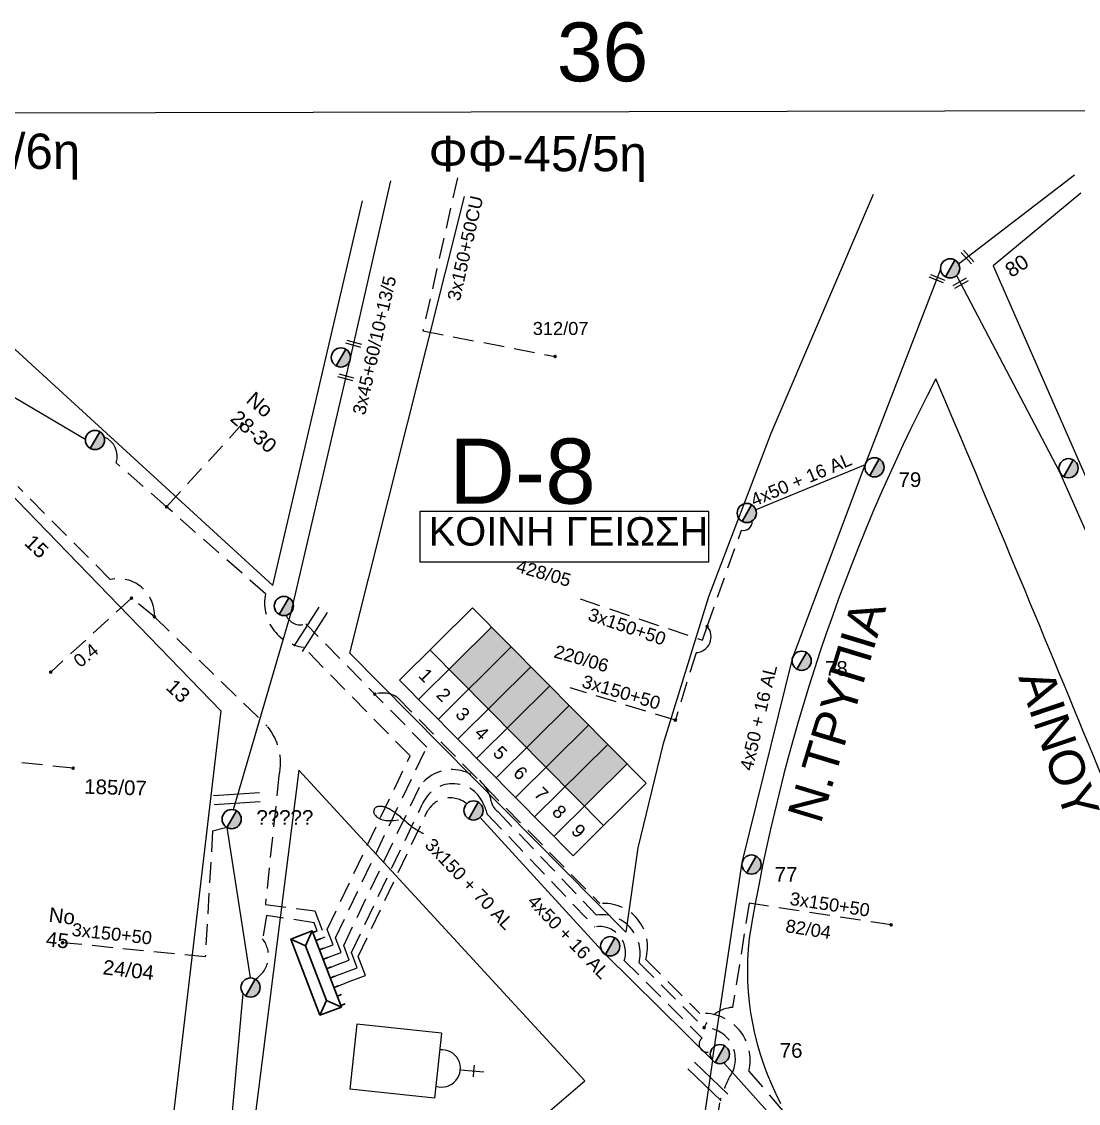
# Model space of a CAD drawing. Header units: millimetres. Extents: x 1421 to 7547, y 822 to 1863.
# Drawn here: x 5601.2 to 5731, y 1730.2 to 1863.1 of the extents above; entities that cross this region are included whole.
import ezdxf
from ezdxf.enums import TextEntityAlignment as Align

# ---------------------------------------------------------------- set-up
doc = ezdxf.new("R2010")
doc.units = ezdxf.units.MM
doc.linetypes.add('DASHED', pattern=[19.05, 12.7, -6.35])
doc.layers.get('0').update_dxf_attribs({"lineweight": 30})
for name, color, linetype, lineweight in [('3x150+50', 7, 'Continuous', 30), ('3x45+60_10+13_5', 7, 'Continuous', 30), ('4x50+13_5', 7, 'Continuous', 30), ('4x50+16_5', 7, 'Continuous', 30), ('Pillar OTE', 7, 'Continuous', 30), ('TEXT_ΔΙΑΦΟΡΑ', 7, 'Continuous', 30), ('TEXT_ΚΑΛΩΔΙΩΝ', 7, 'Continuous', 30), ('Άγνωστα', 7, 'Continuous', 30), ('Άγνωστο εναέριο καλώδιο', 7, 'Continuous', 30), ('Άγνωστο Υπόγειο Καλώδιο', 7, 'DASHED', 30), ('Γυμνά εναέρια ΧΤ και ΦΟΠ (3Φ)   4x50+16AL', 7, 'Continuous', 30), ('Επιγραφές - Σχήματα', 7, 'Continuous', 30), ('Καλώδια ΧΤ   3x150+50CU', 7, 'DASHED', 30), ('Καλώδια ΧΤ   3x150+70AL', 7, 'DASHED', 30), ('Μηχανική τομή', 7, 'Continuous', 30), ('Στύλος ΦΜ', 7, 'Continuous', 30), ('Στύλος ΦΜ @ 1', 7, 'Continuous', 30), ('Συνδέσεις', 7, 'Continuous', 30), ('Τομή', 7, 'Continuous', 30), ('Υποσταθμός πόλεως', 7, 'Continuous', 30), ('Υπόβαθρο ΔΕΗ', 7, 'Continuous', 30), ('Υπόγεια Καλώδια Δικτύου ΧΤ   .04', 7, 'DASHED', 30), ('Υπόγεια Καλώδια Δικτύου ΧΤ   .15', 7, 'DASHED', 30)]:
    doc.layers.add(name, color=color, linetype=linetype, lineweight=lineweight)
doc.styles.add('arial', font='arial.ttf')
doc.styles.get("Standard").update_dxf_attribs({"font": 'arial.ttf'})
doc.linetypes.add('SYN_LINE', pattern='A,0.5,-0.0001,["/\\/\\/\\/",Standard,S=0.1,R=0,X=0,Y=-0.05],-0.25', length=0.7501)

# ---------------------------------------------------------------- blocks, each defined once
blk = doc.blocks.new('ΥΠΑΡΧΩΝ ΤΣΙΜΕΝΤΕΝΙΟΣ ΣΤΥΛΟΣ')
at = {"layer": 'Στύλος ΦΜ'}
blk.add_hatch(color=7, dxfattribs=at).paths.add_polyline_path([(-1.29, -2.28, 0.574793), (2.62, 0, 0.268822), (1.3, 2.27)])
at = {"layer": 'Στύλος ΦΜ', "color": 7}
blk.add_line((-1.29, -2.28), (1.3, 2.27), dxfattribs=at)
blk.add_circle((0, 0), 2.62, dxfattribs=at)
at = {"layer": 'Στύλος ΦΜ', "flags": 4}
for tag, p in [('ΑΡΙΘΜΟΣ', (-4.68, 8.05)), ('ΤΥΠΟΣ', (-4.91, 3.03))]:
    blk.add_attdef(tag, p, '', height=4, dxfattribs=at)
blk = doc.blocks.new('_ΣΥΝΔΕΣΗ')
at = {"layer": 'Συνδέσεις', "linetype": 'SYN_LINE', "ltscale": 40}
blk.add_hatch(color=256, dxfattribs=at).paths.add_polyline_path([(0.5, -0.01, 1), (-0.5, -0.01, 1)])
at = {"layer": 'Συνδέσεις'}
blk.add_circle((0, -0.01), 0.5, dxfattribs=at)
blk = doc.blocks.new('ΤΟΜΗ')
at = {"layer": 'Τομή', "lineweight": -3, "ltscale": 40}
for p, q in [((-11.37, 1.1), (11.37, 1.1)), ((11.37, -3.57), (-11.37, -3.57))]:
    blk.add_line(p, q, dxfattribs=at)
blk = doc.blocks.new('ΥΠΟΣΤΑΘΜΟΣ ΠΟΛΕΩΣ 9 ΑΝΑΧΩΡΗΣΕΩΝ')
at = {"layer": 'Υποσταθμός πόλεως', "ltscale": 40}
for p, q in [((-9.63, -2.82), (-9.63, -4)), ((-7.12, -2.82), (-7.12, -4)), ((-4.84, -2.82), (-4.84, -4)), ((-2.36, -2.82), (-2.36, -4)), ((0.09, -2.82), (0.09, -4)), ((2.55, -2.82), (2.55, -4)), ((5.02, -2.82), (5.02, -4)), ((7.48, -2.82), (7.48, -4)), ((9.61, -2.82), (9.61, -4))]:
    blk.add_line(p, q, dxfattribs=at)
blk.add_lwpolyline([(-10.02, 2.82), (10.02, 2.82), (10.02, -2.82), (-10.02, -2.82)], close=True, dxfattribs=at)
for points in [[(-7.21, 0), (-10.02, 2.82)], [(7.21, 0), (10.02, 2.82)], [(-10.02, -2.82), (-7.21, 0)], [(-7.21, 0), (7.21, 0)], [(10.02, -2.82), (7.21, 0)]]:
    blk.add_lwpolyline(points, dxfattribs=at)
at = {"layer": 'Υποσταθμός πόλεως', "linetype": 'SYN_LINE', "ltscale": 40, "flags": 1}
for tag, p in [('ΜΕΤΑΣΧΗΜΑΤΙΣΜΟΣ', (10.79, 1.71)), ('ΙΣΧΥΣ', (10.77, -1.08)), ('ΑΡΙΘΜΟΣ', (10.89, -3.8))]:
    blk.add_attdef(tag, p, '', height=1.8, dxfattribs=at)
blk = doc.blocks.new('ΜΗΧΑΝΙΚΗ ΤΟΜΗ')
at = {"layer": 'Μηχανική τομή', "lineweight": -3, "ltscale": 40}
for p, q in [((-3.78, 1.15), (3.8, 1.15)), ((3.8, -0.4), (-3.78, -0.4))]:
    blk.add_line(p, q, dxfattribs=at)

msp = doc.modelspace()

# ---------------------------------------------------------------- hatches: boundary and pattern name
at = {"layer": 'Καλώδια ΧΤ   3x150+50CU', "linetype": 'DASHED', "lineweight": -3, "ltscale": 0.2}
h = msp.add_hatch(color=2, dxfattribs=at)
h.dxf.hatch_style = 1
h.paths.add_polyline_path([(5653.67, 1783.56), (5656.09, 1781.12), (5661.32, 1786.3), (5658.9, 1788.74)])
h = msp.add_hatch(color=1, dxfattribs=at)
h.dxf.hatch_style = 1
h.paths.add_polyline_path([(5656.09, 1781.12), (5658.51, 1778.67), (5663.74, 1783.86), (5661.32, 1786.3)])
h = msp.add_hatch(color=6, dxfattribs=at)
h.dxf.hatch_style = 1
h.paths.add_polyline_path([(5666.06, 1781.52), (5663.74, 1783.86), (5658.51, 1778.67), (5660.83, 1776.33)])
h = msp.add_hatch(color=5, dxfattribs=at)
h.dxf.hatch_style = 1
h.paths.add_polyline_path([(5663.21, 1773.92), (5668.44, 1779.11), (5666.06, 1781.52), (5660.83, 1776.33)])
h = msp.add_hatch(color=85, dxfattribs=at)
h.dxf.hatch_style = 1
h.paths.add_polyline_path([(5670.83, 1776.7), (5668.44, 1779.11), (5663.21, 1773.92), (5665.6, 1771.51)])
h = msp.add_hatch(color=30, dxfattribs=at)
h.dxf.hatch_style = 1
h.paths.add_polyline_path([(5673.18, 1774.33), (5670.83, 1776.7), (5665.6, 1771.51), (5667.94, 1769.13)])
h = msp.add_hatch(color=62, dxfattribs=at)
h.dxf.hatch_style = 1
h.paths.add_polyline_path([(5667.94, 1769.13), (5670.33, 1766.73), (5675.57, 1771.92), (5673.18, 1774.33)])

# ---------------------------------------------------------------- linework, layer by layer
at = {"linetype": 'Continuous', "lineweight": -3, "ltscale": 0.2}
msp.add_lwpolyline([(5474.15, 1851.64), (7546.99, 1855.83), (7546.99, 826.44), (5474.15, 822.25)], close=True, dxfattribs=at)
at = {"color": 10, "lineweight": -3, "ltscale": 0.2}
msp.add_arc((5610.4, 1809.72), 2.52, 341.6076, 68.5257, dxfattribs=at)
at = {"layer": '3x150+50', "color": 6, "linetype": 'DASHED', "lineweight": -3, "ltscale": 0.2}
msp.add_lwpolyline([(5607.52, 1771.4), (5582.89, 1773.96), (5582.21, 1764.5, 0.426815), (5581.12, 1762.92, -1.288707)], format="xyb", dxfattribs=at)
at = {"layer": '3x150+50', "color": 62, "linetype": 'DASHED', "lineweight": -3, "ltscale": 0.2}
msp.add_lwpolyline([(5626.39, 1764.13), (5624.63, 1763.67), (5623.74, 1748.22), (5606.2, 1749.97)], dxfattribs=at)
at = {"layer": '3x150+50', "color": 5, "linetype": 'DASHED', "lineweight": -3, "ltscale": 0.2}
msp.add_lwpolyline([(5708, 1752.15), (5690.53, 1754.83), (5688.52, 1742.02, 0.285559), (5685.01, 1739.54)], format="xyb", dxfattribs=at)
at = {"layer": '3x45+60_10+13_5', "color": 27, "lineweight": -3, "ltscale": 0.2}
msp.add_lwpolyline([(5627.2, 1766.31), (5634.27, 1790.53), (5641.55, 1821.6), (5646.54, 1843.56)], dxfattribs=at)
at = {"layer": '3x45+60_10+13_5', "color": 6, "lineweight": -3, "ltscale": 0.2}
msp.add_lwpolyline([(5686.05, 1735.53), (5681.89, 1707.18), (5678.6, 1675.71), (5676.42, 1652.29), (5673.19, 1621.17), (5670.98, 1592)], dxfattribs=at)
at = {"layer": '4x50+13_5', "color": 30, "lineweight": -3, "ltscale": 0.2}
msp.add_lwpolyline([(5716.02, 1831.92), (5728.68, 1807.81), (5741.52, 1778.74), (5746.85, 1766.49), (5762.36, 1733.72)], dxfattribs=at)
at = {"layer": '4x50+16_5', "color": 1, "linetype": 'Continuous', "lineweight": -3, "ltscale": 0.2}
msp.add_lwpolyline([(5563.39, 1845.95), (5579.72, 1829.1), (5609.06, 1811.77)], dxfattribs=at)
at = {"layer": 'Pillar OTE', "lineweight": -3, "ltscale": 40}
for points in [[(5647.58, 1782.21), (5656.55, 1791.11), (5677.91, 1769.56), (5668.91, 1760.65), (5647.58, 1782.21)], [(5649.92, 1779.85), (5658.9, 1788.74)], [(5651.33, 1785.93), (5672.66, 1764.37)], [(5652.34, 1777.4), (5661.32, 1786.3)], [(5654.75, 1774.95), (5663.74, 1783.86)], [(5657.07, 1772.61), (5666.06, 1781.52)], [(5659.46, 1770.2), (5668.44, 1779.11)], [(5661.84, 1767.79), (5670.83, 1776.7)], [(5664.19, 1765.42), (5673.18, 1774.33)], [(5666.57, 1763.01), (5675.57, 1771.92)]]:
    msp.add_lwpolyline(points, dxfattribs=at)
at = {"layer": 'Άγνωστα', "lineweight": -3}
msp.add_lwpolyline([(5647.46, 1765), (5646.85, 1764.94), (5646.34, 1764.92), (5645.92, 1764.95), (5645.59, 1765.02), (5645.32, 1765.11), (5645.11, 1765.21), (5644.94, 1765.32), (5644.81, 1765.43), (5644.71, 1765.53), (5644.63, 1765.61), (5644.56, 1765.69), (5644.52, 1765.76), (5644.49, 1765.83), (5644.47, 1765.89), (5644.46, 1765.96), (5644.46, 1766.03), (5644.47, 1766.1), (5644.48, 1766.17), (5644.49, 1766.25), (5644.51, 1766.32), (5644.54, 1766.39), (5644.57, 1766.46), (5644.61, 1766.52), (5644.66, 1766.58), (5644.71, 1766.62), (5644.77, 1766.66), (5644.84, 1766.69), (5644.92, 1766.71), (5645, 1766.73), (5645.08, 1766.74), (5645.18, 1766.74), (5645.27, 1766.74), (5645.37, 1766.73), (5645.48, 1766.72), (5645.58, 1766.7), (5645.7, 1766.68), (5645.81, 1766.65), (5645.93, 1766.61), (5646.06, 1766.56), (5646.18, 1766.5), (5646.31, 1766.44), (5646.45, 1766.36), (5646.59, 1766.28), (5646.74, 1766.18), (5646.9, 1766.07), (5647.06, 1765.95), (5647.23, 1765.81), (5647.42, 1765.66), (5647.62, 1765.5), (5647.82, 1765.32), (5648.03, 1765.14), (5648.25, 1764.96), (5648.46, 1764.77), (5648.68, 1764.59), (5648.89, 1764.42), (5649.09, 1764.26), (5649.28, 1764.12), (5649.47, 1763.99), (5649.64, 1763.88), (5649.8, 1763.78), (5649.94, 1763.7), (5650.07, 1763.63), (5650.18, 1763.57), (5650.27, 1763.52), (5650.35, 1763.48), (5650.4, 1763.45), (5650.44, 1763.43), (5650.47, 1763.42), (5650.49, 1763.41), (5650.5, 1763.41), (5650.5, 1763.4), (5650.5, 1763.4), (5650.5, 1763.4), (5650.5, 1763.4), (5650.5, 1763.4), (5650.5, 1763.4), (5650.5, 1763.4), (5650.5, 1763.4), (5650.5, 1763.4), (5650.5, 1763.4)], dxfattribs=at)
at = {"layer": 'Άγνωστο εναέριο καλώδιο', "color": 62, "lineweight": -3, "ltscale": 0.2}
for points in [[(5626.39, 1764.13), (5629.27, 1745.64)], [(5622.38, 1685.67), (5626.15, 1718.8), (5628.39, 1743.72)]]:
    msp.add_lwpolyline(points, dxfattribs=at)
at = {"layer": 'Άγνωστο εναέριο καλώδιο', "color": 10, "lineweight": -3, "ltscale": 0.2}
msp.add_arc((5689.89, 1801.63), 1.02, 253.7866, 7.2181, dxfattribs=at)
at = {"layer": 'Άγνωστο εναέριο καλώδιο', "color": 30, "lineweight": -3, "ltscale": 0.2}
msp.add_arc((5683.91, 1787.55), 1.96, 273.1572, 40.3408, dxfattribs=at)
at = {"layer": 'Άγνωστο Υπόγειο Καλώδιο', "color": 10, "lineweight": -3, "ltscale": 0.2}
msp.add_lwpolyline([(5618.99, 1803.5), (5628.28, 1813.68)], dxfattribs=at)
at = {"layer": 'Άγνωστο Υπόγειο Καλώδιο', "color": 2, "lineweight": -3, "ltscale": 0.2}
for points in [[(5617.5, 1789.99), (5614.67, 1792.29)], [(5632.79, 1770.52), (5631.12, 1754.65), (5637.19, 1753.89), (5638.43, 1750.65), (5637.88, 1750.43)]]:
    msp.add_lwpolyline(points, dxfattribs=at)
msp.add_lwpolyline([(5617.5, 1789.99), (5631.35, 1776.55, -0.098161)], format="xyb", dxfattribs=at)
at = {"layer": 'Άγνωστο Υπόγειο Καλώδιο', "color": 62, "lineweight": -3, "ltscale": 0.2}
msp.add_lwpolyline([(5637.5, 1751.43), (5637.12, 1752.41), (5631.24, 1753.32), (5630.78, 1750.43, -0.452928), (5629.89, 1745.49)], format="xyb", dxfattribs=at)
at = {"layer": 'Άγνωστο Υπόγειο Καλώδιο', "color": 2, "lineweight": -3, "ltscale": 0.2}
msp.add_arc((5625.99, 1772.08), 6.99, 347.0733, 39.7805, dxfattribs=at)
at = {"layer": 'Γυμνά εναέρια ΧΤ και ΦΟΠ (3Φ)   4x50+16AL', "color": 30, "lineweight": -3, "ltscale": 0.2}
for points in [[(5716.27, 1833.34), (5730.53, 1844.29)], [(5686.05, 1735.53), (5689.68, 1759.8), (5695.9, 1785.01), (5704.81, 1808.68), (5714.06, 1832.62)], [(5704.81, 1808.68), (5691.37, 1803.13)], [(5657.47, 1765.4), (5672.9, 1748.51), (5686.05, 1735.53)]]:
    msp.add_lwpolyline(points, dxfattribs=at)
at = {"layer": 'Γυμνά εναέρια ΧΤ και ΦΟΠ (3Φ)   4x50+16AL', "color": 85, "lineweight": -3, "ltscale": 0.2}
msp.add_lwpolyline([(5687.44, 1735.21), (5728.62, 1689.27), (5750.07, 1665.15), (5766.45, 1645.61), (5785.75, 1624.62), (5799, 1612.07)], dxfattribs=at)
at = {"layer": 'Επιγραφές - Σχήματα', "color": 190, "lineweight": -3}
msp.add_lwpolyline([(5650.09, 1796.75), (5685.6, 1796.75), (5685.6, 1802.92), (5650.09, 1802.92)], close=True, dxfattribs=at)
at = {"layer": 'Καλώδια ΧΤ   3x150+50CU', "color": 27, "lineweight": -3, "ltscale": 0.2}
msp.add_lwpolyline([(5654.71, 1843.92), (5650.46, 1825.12), (5666.71, 1821.96)], dxfattribs=at)
at = {"layer": 'Καλώδια ΧΤ   3x150+50CU', "color": 30, "lineweight": -3, "ltscale": 0.2}
for points in [[(5669.77, 1792.19), (5684.82, 1787.12), (5685.4, 1788.81), (5689.6, 1800.65)], [(5684.02, 1785.59), (5681.48, 1777.29), (5668.56, 1781.27)]]:
    msp.add_lwpolyline(points, dxfattribs=at)
at = {"layer": 'Καλώδια ΧΤ   3x150+70AL', "color": 10, "lineweight": -3, "ltscale": 0.2}
msp.add_lwpolyline([(5638.32, 1749.28), (5638.87, 1749.5), (5639.43, 1749.71), (5638.71, 1751.58), (5648.9, 1772.9), (5635.81, 1786.26, -0.439252), (5631.14, 1792.82), (5618.99, 1803.5), (5612.79, 1808.92)], format="xyb", dxfattribs=at)
at = {"layer": 'Καλώδια ΧΤ   3x150+70AL', "color": 6, "lineweight": -3, "ltscale": 0.2}
for points in [[(5638.76, 1748.13), (5639.32, 1748.34), (5639.87, 1748.56), (5640.42, 1748.77), (5639.74, 1750.56), (5650.94, 1773.99), (5636.09, 1789.14, -0.407892), (5633.66, 1790.18)], [(5644.56, 1780.5, -0.218678), (5647.34, 1780.09), (5672.22, 1754.77, -0.531552), (5677.84, 1747.91), (5684.49, 1741.28, -0.510454), (5690.52, 1734.18), (5709.2, 1712.23, -0.74456), (5712.68, 1707.76), (5727.32, 1692.06, -0.293459), (5729.15, 1691.47)]]:
    msp.add_lwpolyline(points, format="xyb", dxfattribs=at)
at = {"layer": 'Καλώδια ΧΤ   3x150+70AL', "color": 5, "lineweight": -3, "ltscale": 0.2}
for points in [[(5639.2, 1746.98), (5639.76, 1747.2), (5640.31, 1747.41), (5640.86, 1747.62), (5641.42, 1747.83), (5640.74, 1749.61), (5650.07, 1769.13, -0.623784), (5658.77, 1767.78, 0.226096), (5659.66, 1766.09), (5671.78, 1753.37, -0.527095), (5677.02, 1747.5), (5685.01, 1739.54)], [(5684.14, 1707.63, 0.377896), (5684.28, 1712.74), (5687, 1730.72, -0.049389), (5688.61, 1734.35, 0.52585), (5685.01, 1739.53)]]:
    msp.add_lwpolyline(points, format="xyb", dxfattribs=at)
at = {"layer": 'Καλώδια ΧΤ   3x150+70AL', "color": 85, "lineweight": -3, "ltscale": 0.2}
msp.add_lwpolyline([(5639.64, 1745.84), (5640.19, 1746.05), (5640.75, 1746.27), (5641.3, 1746.48), (5641.85, 1746.69), (5642.41, 1746.9), (5641.7, 1748.76), (5650.39, 1766.94, -0.663777), (5657.89, 1767.07, -0.067535), (5658.38, 1765.75), (5671.58, 1751.9, -0.565401), (5675.21, 1747.8), (5684.78, 1738.26, 0.911996), (5685.83, 1736.62)], format="xyb", dxfattribs=at)
at = {"layer": 'Καλώδια ΧΤ   3x150+70AL', "color": 30, "lineweight": -3, "ltscale": 0.2}
msp.add_lwpolyline([(5640.08, 1744.68), (5640.64, 1744.89), (5641.19, 1745.11), (5641.75, 1745.32), (5642.3, 1745.53), (5642.85, 1745.74), (5643.41, 1745.95), (5642.52, 1748.28), (5651.05, 1766.15, -0.461792), (5655.85, 1767.04)], format="xyb", dxfattribs=at)
at = {"layer": 'Υπόβαθρο ΔΕΗ', "lineweight": -3, "ltscale": 0.2}
for p, q in [((5656.7, 1734.22), (5656.64, 1733.51)), ((5656.76, 1734.94), (5656.7, 1734.22))]:
    msp.add_line(p, q, dxfattribs=at)
for points in [[(5705.76, 1841.86), (5693.21, 1812.52), (5685.54, 1792.45), (5679.93, 1774.25), (5676.88, 1761.6), (5675.4, 1751.28), (5641.51, 1785.52), (5655.57, 1841.61)], [(5731.29, 1842.02), (5720.53, 1833.1), (5742.94, 1781.96)], [(5632.05, 1793.86), (5643.05, 1841.08)], [(5592.58, 1829.97), (5632.05, 1793.86)], [(5593.02, 1812.1), (5625.63, 1778.44)], [(5625.63, 1778.44), (5615.78, 1694.51)], [(5626.67, 1703.47), (5632.52, 1700.58), (5670.35, 1733), (5635.23, 1771.14), (5626.67, 1703.47)], [(5642.35, 1739.98), (5641.5, 1731.99)], [(5652.74, 1738.87), (5642.35, 1739.98)], [(5652.74, 1738.87), (5651.88, 1730.88)], [(5655.07, 1734.37), (5657.94, 1734.12)], [(5651.88, 1730.88), (5641.5, 1731.99)]]:
    msp.add_lwpolyline(points, dxfattribs=at)
for centre, radius, start, end in [((5916.83, 1713.14), 229.35, 152.4487, 170.6243), ((1822.43, 166.52), 4227.5, 21.6529, 23.01313), ((5725.35, 1746.65), 35.02, 173.687, 207.9593), ((5652.78, 1734.53), 2.3, 251.3626, 96.4212)]:
    msp.add_arc(centre, radius, start, end, dxfattribs=at)
at = {"layer": 'Υπόγεια Καλώδια Δικτύου ΧΤ   .04', "color": 2, "lineweight": -3, "ltscale": 0.2}
msp.add_lwpolyline([(5614.67, 1792.29), (5604.75, 1783.21)], dxfattribs=at)
at = {"layer": 'Υπόγεια Καλώδια Δικτύου ΧΤ   .15', "color": 2, "lineweight": -3, "ltscale": 0.2}
msp.add_lwpolyline([(5617.5, 1789.99, 0.491955), (5612.07, 1794.58), (5600.71, 1806)], format="xyb", dxfattribs=at)

# ---------------------------------------------------------------- block references
at = {"layer": 'Μηχανική τομή', "lineweight": -3, "xscale": 0.249999999999919, "yscale": 0.249999999999919, "zscale": 0.249999999999919}
for p, rotation in [((5717.29, 1834.12), 311.6448367584644), ((5713.59, 1831.44), 338.4578888687266), ((5716.56, 1830.89), 29.67638679999716), ((5641.94, 1823.44), 344.3877031675444), ((5640.97, 1819.31), 344.3877031675444)]:
    msp.add_blockref('ΜΗΧΑΝΙΚΗ ΤΟΜΗ', p, dxfattribs=dict(at, rotation=rotation))
at = {"layer": 'Στύλος ΦΜ @ 1', "lineweight": -3, "ltscale": 40, "xscale": 0.4499999999998181, "yscale": 0.4499999999998181, "zscale": 0.4499999999998181}
for p in [(5715.23, 1832.79), (5640.4, 1821.85), (5610.19, 1811.71), (5690.25, 1802.74), (5633.4, 1791.32), (5656.69, 1766.21), (5673.48, 1749.53), (5629.3, 1744.46)]:
    msp.add_blockref('ΥΠΑΡΧΩΝ ΤΣΙΜΕΝΤΕΝΙΟΣ ΣΤΥΛΟΣ', p, dxfattribs=at)
at = {"layer": 'Στύλος ΦΜ @ 1', "lineweight": -3, "ltscale": 40}
ref = msp.add_blockref('ΥΠΑΡΧΩΝ ΤΣΙΜΕΝΤΕΝΙΟΣ ΣΤΥΛΟΣ', (5729.78, 1808.24), dxfattribs=dict(at, xscale=0.4499999999998181, yscale=0.4499999999998181, zscale=0.4499999999998181))
ref.add_attrib('ΤΥΠΟΣ', '100', (5732.02, 1809.15), dxfattribs={"layer": 'Στύλος ΦΜ', "height": 1.8, "flags": 4})
ref = msp.add_blockref('ΥΠΑΡΧΩΝ ΤΣΙΜΕΝΤΕΝΙΟΣ ΣΤΥΛΟΣ', (5705.94, 1808.36), dxfattribs=dict(at, xscale=0.4499999999998181, yscale=0.4499999999998181, zscale=0.4499999999998181))
ref.add_attrib('ΤΥΠΟΣ', '79', (5708.89, 1805.94), dxfattribs={"layer": 'Στύλος ΦΜ', "height": 1.8, "flags": 4})
ref = msp.add_blockref('ΥΠΑΡΧΩΝ ΤΣΙΜΕΝΤΕΝΙΟΣ ΣΤΥΛΟΣ', (5697, 1784.59), dxfattribs=dict(at, xscale=0.4499999999998181, yscale=0.4499999999998181, zscale=0.4499999999998181))
ref.add_attrib('ΤΥΠΟΣ', '78', (5699.86, 1782.76), dxfattribs={"layer": 'Στύλος ΦΜ', "height": 1.8, "flags": 4})
ref = msp.add_blockref('ΥΠΑΡΧΩΝ ΤΣΙΜΕΝΤΕΝΙΟΣ ΣΤΥΛΟΣ', (5626.98, 1765.15), dxfattribs=dict(at, xscale=0.4499999999998181, yscale=0.4499999999998181, zscale=0.4499999999998181))
ref.add_attrib('ΤΥΠΟΣ', '?????', (5630.02, 1764.45), dxfattribs={"layer": 'Στύλος ΦΜ', "height": 1.8, "flags": 4})
ref = msp.add_blockref('ΥΠΑΡΧΩΝ ΤΣΙΜΕΝΤΕΝΙΟΣ ΣΤΥΛΟΣ', (5690.84, 1759.57), dxfattribs=dict(at, xscale=0.4499999999998181, yscale=0.4499999999998181, zscale=0.4499999999998181))
ref.add_attrib('ΤΥΠΟΣ', '77', (5693.69, 1757.47), dxfattribs={"layer": 'Στύλος ΦΜ', "height": 1.8, "flags": 4})
ref = msp.add_blockref('ΥΠΑΡΧΩΝ ΤΣΙΜΕΝΤΕΝΙΟΣ ΣΤΥΛΟΣ', (5686.95, 1736.28), dxfattribs=dict(at, xscale=0.4499999999998181, yscale=0.4499999999998181, zscale=0.4499999999998181))
ref.add_attrib('ΤΥΠΟΣ', '76', (5694.3, 1735.84), dxfattribs={"layer": 'Στύλος ΦΜ', "height": 1.8, "flags": 4})
at = {"layer": 'Συνδέσεις', "lineweight": -3, "xscale": 0.25, "yscale": 0.25, "zscale": 0.25}
for p in [(5666.71, 1821.97), (5628.28, 1813.68), (5618.99, 1803.5), (5614.67, 1792.29), (5617.5, 1789.99), (5685.4, 1788.82), (5604.75, 1783.21), (5644.56, 1780.5), (5681.48, 1777.29), (5607.52, 1771.4), (5708, 1752.16), (5606.21, 1749.97), (5685.01, 1739.54)]:
    msp.add_blockref('_ΣΥΝΔΕΣΗ', p, dxfattribs=at)
at = {"layer": 'Τομή', "lineweight": -3, "xscale": 0.2499999999998873, "yscale": 0.2499999999998873, "zscale": 0.2499999999998873}
for p, rotation in [((5636.93, 1788.29), 237.3758000791171), ((5627.64, 1767.35), 183.75684502051), ((5685.69, 1733.14), 316.1121705842689)]:
    msp.add_blockref('ΤΟΜΗ', p, dxfattribs=dict(at, rotation=rotation))
at = {"layer": 'Υποσταθμός πόλεως', "lineweight": -3, "xscale": 0.4999999999999997, "yscale": 0.4999999999999997, "zscale": 0.4999999999999997, "rotation": 110.9506193949099}
msp.add_blockref('ΥΠΟΣΤΑΘΜΟΣ ΠΟΛΕΩΣ 9 ΑΝΑΧΩΡΗΣΕΩΝ', (5637.35, 1746.23), dxfattribs=at)

# ---------------------------------------------------------------- texts
at = {"linetype": 'Continuous', "lineweight": -3, "ltscale": 0.2}
msp.add_text('36', height=7.228, dxfattribs=at).set_placement((5666.92, 1855.76))
at = {"lineweight": -3, "ltscale": 40, "char_height": 4, "width": 51.2353, "attachment_point": 1, "style": 'arial'}
for s, insert in [('{\\H1.083x;ΦΦ-45/6η}', (5581.56, 1849.34)), ('{\\H1.083x;ΦΦ-45/5η}', (5651.16, 1849.05))]:
    msp.add_mtext(s, dxfattribs=dict(at, insert=insert))
at = {"lineweight": -3, "ltscale": 40, "char_height": 4, "width": 35.3422, "attachment_point": 1, "style": 'arial'}
for s, insert, rotation in [('{\\H1.083x;Ν.ΤΡΥΠΙΑ}', (5695.18, 1765.69), 73.1363), ('{\\H1.083x;ΑΙΝΟΥ}', (5727.69, 1783.96), 288.5482)]:
    msp.add_mtext(s, dxfattribs=dict(at, insert=insert, rotation=rotation))
at = {"lineweight": -3, "ltscale": 30, "char_height": 1.63, "width": 11.2573, "attachment_point": 1, "rotation": 314.7468}
for s, insert in [('1', (5650.98, 1783.83)), ('2', (5653.17, 1781.44)), ('3', (5655.51, 1779.07)), ('4', (5657.84, 1776.73)), ('5', (5660.11, 1774.32)), ('6', (5662.6, 1771.84)), ('7', (5665.16, 1769.27)), ('8', (5667.37, 1767.07)), ('9', (5669.73, 1764.73))]:
    msp.add_mtext(s, dxfattribs=dict(at, insert=insert))
at = {"layer": 'TEXT_ΔΙΑΦΟΡΑ', "lineweight": -3}
note = msp.add_mtext_dynamic_manual_height_columns('No ', width=1.8, gutter_width=1.63, heights=[0.0453, 0], dxfattribs=dict(at, insert=(5627.23, 1820.05), char_height=1.8, attachment_point=1, rotation=319.0106))
for column, words in zip(note.columns.linked_columns, ['28-30']):
    column.text = words
note = msp.add_mtext_dynamic_manual_height_columns('185/07\\P', width=1.8, gutter_width=1.63, heights=[0.663, 0], dxfattribs=dict(at, insert=(5605.47, 1770.18), char_height=1.8, attachment_point=1, rotation=358.2298))
at = {"layer": 'TEXT_ΔΙΑΦΟΡΑ', "color": 7, "lineweight": -3}
note = msp.add_mtext_dynamic_manual_height_columns('No ', width=1.8, gutter_width=1.63, heights=[0.0453, 0], dxfattribs=dict(at, insert=(5601.24, 1754.73), char_height=1.8, attachment_point=1, rotation=353.3176))
for column, words in zip(note.columns.linked_columns, ['45\\P']):
    column.text = words
note = msp.add_mtext_dynamic_manual_height_columns('24/04\\P', width=1.8, gutter_width=1.63, heights=[0.0453, 0], dxfattribs=dict(at, insert=(5607.88, 1748.28), char_height=1.8, attachment_point=1, rotation=353.3176))
at = {"layer": 'TEXT_ΚΑΛΩΔΙΩΝ', "lineweight": -3, "ltscale": 0.2, "style": 'arial'}
for s, rotation, p in [('3x150+50CU', 77.2095, (5655, 1828.7)), ('4x50 + 16 AL', 23.1686, (5691.16, 1803.51)), ('428/05', 344, (5661.81, 1795.54)), ('3x150+50', 341.1803, (5670.62, 1789.63)), ('220/06', 344, (5666.44, 1785.04)), ('4x50 + 16 AL', 76.662, (5690.94, 1771)), ('3x150+50', 343.5498, (5669.88, 1781.37)), ('3x150 + 70 AL', 313.7339, (5650.59, 1761.87)), ('4x50 + 16 AL', 313.7339, (5663.21, 1754.93)), ('3x150+50', 351.3882, (5695.46, 1754.63)), ('82/04', 351, (5694.93, 1751.28)), ('3x150+50', 353.6884, (5607.27, 1750.82))]:
    msp.add_text(s, height=1.6, rotation=rotation, dxfattribs=at).set_placement(p)
at = {"layer": 'TEXT_ΚΑΛΩΔΙΩΝ', "lineweight": -3, "ltscale": 0.2}
msp.add_text('3x45+60/10+13/5', height=1.6, rotation=77.1932, dxfattribs=at).set_placement((5644.51, 1823.34), align=Align.MIDDLE_CENTER)
at = {"layer": 'TEXT_ΚΑΛΩΔΙΩΝ', "lineweight": -3, "ltscale": 0.2, "style": 'arial'}
msp.add_text('312/07', height=1.6, dxfattribs=at).set_placement((5663.97, 1824.61))
at = {"layer": 'TEXT_ΚΑΛΩΔΙΩΝ', "lineweight": -3, "insert": (5607.36, 1784.91), "char_height": 1.6, "attachment_point": 1, "rotation": 39.0367}
msp.add_mtext_dynamic_manual_height_columns('0.4', width=1.8, gutter_width=1.63, heights=[0.0453], dxfattribs=at)
at = {"layer": 'Γυμνά εναέρια ΧΤ και ΦΟΠ (3Φ)   4x50+16AL', "lineweight": -3, "ltscale": 0.2, "style": 'arial'}
for s, rotation, p in [('80', 33.5095, (5722.75, 1831.59)), ('15', 316.8192, (5601.39, 1798.94)), ('13', 316.8192, (5618.78, 1781.2))]:
    msp.add_text(s, height=1.8, rotation=rotation, dxfattribs=at).set_placement(p)
at = {"layer": 'Επιγραφές - Σχήματα', "color": 190, "lineweight": -3, "insert": (5651.18, 1802.24), "char_height": 3.5, "width": 35.1311, "attachment_point": 1}
msp.add_mtext('KOINH ΓΕΙΩΣΗ', dxfattribs=at)
at = {"layer": 'Υπόβαθρο ΔΕΗ', "lineweight": -3, "insert": (5653.7, 1811.89), "char_height": 8, "attachment_point": 1}
msp.add_mtext_dynamic_manual_height_columns('D-8', width=30.8332, gutter_width=12.5, heights=[0], dxfattribs=at)

doc.saveas('drawing.dxf')
